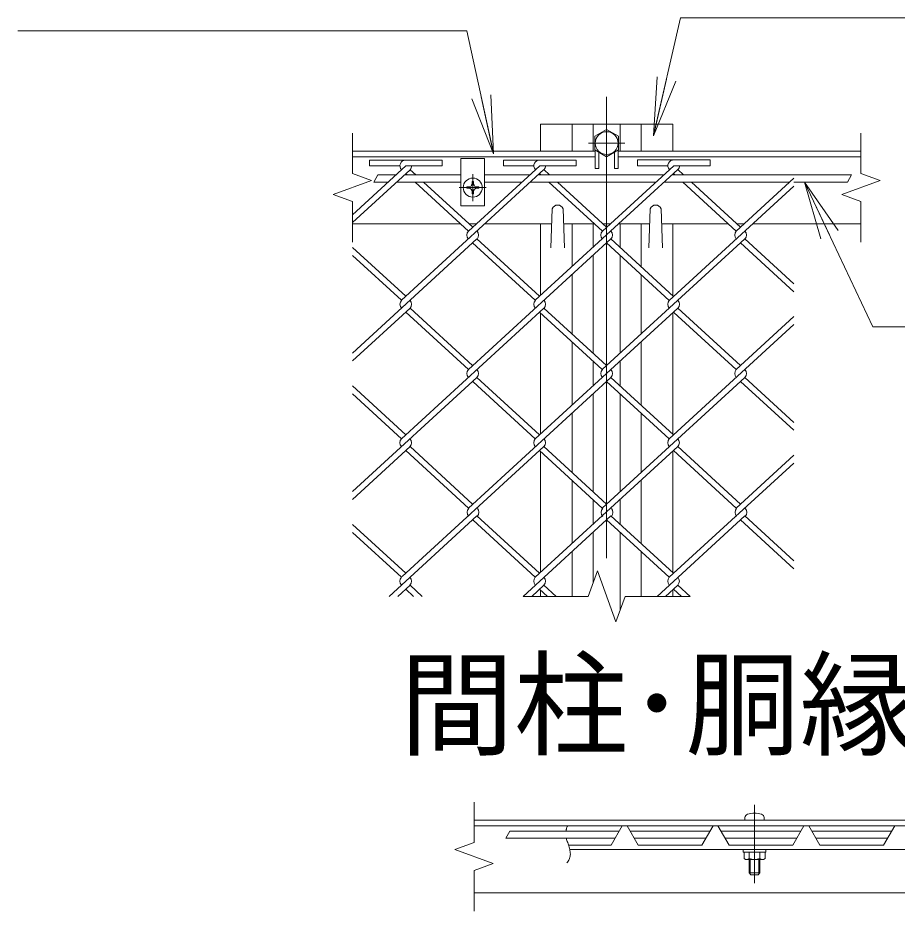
# Model space of a CAD drawing. Units: millimetres at full size; details may follow other scales. Extents: x -16800 to 16800, y -11880 to 11880.
# Drawn here: x -7752 to -5332, y -8323 to -5864 of the extents above; entities that cross this region are included whole.
import ezdxf
from ezdxf.enums import TextEntityAlignment as Align

# ---------------------------------------------------------------- set-up
doc = ezdxf.new("R2010")
doc.units = ezdxf.units.MM
doc.header["$LTSCALE"] = 40
doc.linetypes.add('USER1', pattern=[50.8, 31.75, -6.35, 6.35, -6.35])
for name, color, linetype, lineweight in [('0-0_D-STR1', 1, 'Continuous', 18), ('0-1_D-BMK', 2, 'USER1', 13), ('0-2_D-STR3', 3, 'Continuous', 13), ('0-6_D-STR-DIM', 7, 'Continuous', 13), ('0-7_0', 7, 'Continuous', 18), ('0-9_D-STR-TXT', 7, 'Continuous', 13), ('0-A_D-STR2', 7, 'Continuous', 13), ('0-B_D-TTL-TXT', 7, 'Continuous', 13)]:
    doc.layers.add(name, color=color, linetype=linetype, lineweight=lineweight)
doc.styles.add('ＭＳ ゴシック', font='')
doc.styles.get('ＭＳ ゴシック').set_extended_font_data('MS Gothic')

# ---------------------------------------------------------------- blocks, each defined once
blk = doc.blocks.new('_Open')
at = {"layer": '0-7_0'}
blk.add_line((-40, 6.67), (0, 0), dxfattribs=at)
blk.add_lwpolyline([(-40, -6.67), (0, 0), (-40, 0)], dxfattribs=at)

msp = doc.modelspace()

# ---------------------------------------------------------------- linework, layer by layer
at = {"layer": '0-0_D-STR1'}
for p, q in [((-6313.9, -6156.57), (-5948.9, -6156.57)), ((-6313.9, -6231.57), (-6313.9, -6156.57)), ((-6226.4, -6231.57), (-6226.4, -6156.57)), ((-6168.9, -6156.57), (-6168.9, -6231.57)), ((-6093.9, -6156.57), (-6093.9, -6231.57)), ((-6036.4, -6231.57), (-6036.4, -6156.57)), ((-5948.9, -6231.57), (-5948.9, -6156.57)), ((-6831.4, -6231.57), (-6162.65, -6231.57)), ((-6100.15, -6231.57), (-5431.4, -6231.57)), ((-6831.4, -6246.57), (-6162.65, -6246.57)), ((-6100.15, -6246.57), (-5431.4, -6246.57)), ((-6281.4, -6389.68), (-6285.15, -6497.18)), ((-6251.4, -6389.68), (-6247.65, -6497.18)), ((-6011.4, -6389.68), (-6015.15, -6497.18)), ((-5981.4, -6389.68), (-5977.65, -6497.18)), ((-6831.4, -6431.57), (-6533.51, -6431.57)), ((-6509.82, -6431.57), (-6490.25, -6431.57)), ((-6467.16, -6431.57), (-6282.86, -6431.57)), ((-6313.9, -6628.93), (-6313.9, -6431.57)), ((-6164.87, -6431.57), (-6249.94, -6431.57)), ((-6226.4, -6548.75), (-6226.4, -6431.57)), ((-6168.9, -6431.57), (-6168.9, -6496.06)), ((-6121.62, -6431.57), (-6141.19, -6431.57)), ((-6012.86, -6431.57), (-6098.53, -6431.57)), ((-6093.9, -6431.57), (-6093.9, -6496.6)), ((-6036.4, -6549.29), (-6036.4, -6431.57)), ((-5796.23, -6431.57), (-5979.94, -6431.57)), ((-5948.9, -6629.47), (-5948.9, -6431.57)), ((-5752.98, -6431.57), (-5772.55, -6431.57)), ((-5431.4, -6431.57), (-5729.29, -6431.57)), ((-6168.9, -6517.76), (-6168.9, -6787.32)), ((-6093.9, -6518.3), (-6093.9, -6786.83)), ((-6226.4, -6734.63), (-6226.4, -6570.45)), ((-6036.4, -6734.14), (-6036.4, -6570.99)), ((-6313.9, -7010.13), (-6313.9, -6676.15)), ((-5948.9, -7010.62), (-5948.9, -6675.67)), ((-6226.4, -6929.95), (-6226.4, -6756.33)), ((-6036.4, -6930.44), (-6036.4, -6755.84)), ((-6168.9, -6809.02), (-6168.9, -6877.26)), ((-6093.9, -6808.53), (-6093.9, -6877.75)), ((-6168.9, -6898.96), (-6168.9, -7168.52)), ((-6093.9, -6899.45), (-6093.9, -7168.03)), ((-6226.4, -7115.83), (-6226.4, -6951.65)), ((-6036.4, -7115.34), (-6036.4, -6952.14)), ((-6313.9, -7391.32), (-6313.9, -7057.35)), ((-5948.9, -7391.81), (-5948.9, -7056.86)), ((-6226.4, -7311.15), (-6226.4, -7137.53)), ((-6036.4, -7311.63), (-6036.4, -7137.04)), ((-6168.9, -7190.22), (-6168.9, -7258.46)), ((-6093.9, -7189.73), (-6093.9, -7258.95)), ((-6168.9, -7280.16), (-6168.9, -7418.65)), ((-6093.9, -7280.65), (-6093.9, -7494.5)), ((-6226.4, -7456.57), (-6226.4, -7332.85)), ((-6036.4, -7456.57), (-6036.4, -7333.34)), ((-6313.9, -7456.57), (-6313.9, -7438.55)), ((-5948.9, -7456.57), (-5948.9, -7438.06)), ((-4329.78, -8073), (-6496.45, -8073)), ((-4329.78, -8088), (-6496.45, -8088)), ((-6496.45, -8273), (-4329.78, -8273))]:
    msp.add_line(p, q, dxfattribs=at)
for centre in [(-6266.4, -6395.93), (-5996.4, -6395.93)]:
    msp.add_arc(centre, 16.25, 22.61986, 157.38014, dxfattribs=at)
at = {"layer": '0-1_D-BMK'}
for p, q in [((-6131.4, -6081.57), (-6131.4, -7456.57)), ((-6081.4, -6209.07), (-6181.4, -6209.07)), ((-6500.04, -6294.37), (-6500.04, -6368.77)), ((-6537.24, -6331.57), (-6462.84, -6331.57)), ((-5724.32, -8030.39), (-5724.32, -8246.1))]:
    msp.add_line(p, q, dxfattribs=at)
at = {"layer": '0-2_D-STR3'}
for p, q in [((-6162.65, -6228.56), (-6162.65, -6279.07)), ((-6152.65, -6234.33), (-6152.65, -6279.07)), ((-6110.15, -6234.33), (-6110.15, -6279.07)), ((-6100.15, -6228.56), (-6100.15, -6279.07)), ((-6532.54, -6381.57), (-6532.54, -6251.57)), ((-6162.65, -6279.07), (-6152.65, -6279.07)), ((-6110.15, -6279.07), (-6100.15, -6279.07)), ((-6772.65, -6316.57), (-6733.39, -6316.57)), ((-6761.1, -6296.57), (-6711.57, -6296.57)), ((-6709.71, -6316.57), (-6532.54, -6316.57)), ((-6687.88, -6296.57), (-6532.54, -6296.57)), ((-6501.87, -6314.82), (-6502, -6322.55)), ((-6501.99, -6314.82), (-6498.21, -6314.82)), ((-6498.21, -6314.82), (-6498.08, -6322.55)), ((-6467.54, -6296.57), (-6342.93, -6296.57)), ((-6467.54, -6316.57), (-6364.75, -6316.57)), ((-6341.66, -6316.57), (-5996.12, -6316.57)), ((-6319.84, -6296.57), (-5974.29, -6296.57)), ((-5973.02, -6316.57), (-5627.48, -6316.57)), ((-5951.2, -6296.57), (-5457.21, -6296.57)), ((-5615.99, -6316.57), (-5468.75, -6316.57)), ((-6509.18, -6329.61), (-6516.79, -6329.74)), ((-6516.79, -6329.74), (-6516.79, -6333.4)), ((-6516.79, -6329.74), (-6516.79, -6333.4)), ((-6509.18, -6333.53), (-6516.79, -6333.4)), ((-6504.54, -6327.25), (-6509.18, -6329.61)), ((-6504.54, -6335.9), (-6509.18, -6333.53)), ((-6504.45, -6327.16), (-6502, -6322.55)), ((-6504.45, -6335.99), (-6502, -6340.6)), ((-6501.87, -6348.32), (-6502, -6340.6)), ((-6498.21, -6348.32), (-6498.08, -6340.6)), ((-6495.63, -6327.16), (-6498.08, -6322.55)), ((-6495.63, -6335.99), (-6498.08, -6340.6)), ((-6495.53, -6327.25), (-6490.89, -6329.61)), ((-6495.53, -6335.9), (-6490.89, -6333.53)), ((-6490.89, -6333.53), (-6483.29, -6333.4)), ((-6501.87, -6348.32), (-6498.21, -6348.32)), ((-6467.54, -6381.57), (-6532.54, -6381.57)), ((-6044.22, -8141.5), (-6075.11, -8088)), ((-5794.22, -8141.5), (-5825.11, -8088)), ((-5750.57, -8065.36), (-5750.57, -8073)), ((-5750.57, -8073), (-5698.07, -8073)), ((-5698.07, -8065.36), (-5698.07, -8073)), ((-5619.22, -8141.5), (-5588.34, -8088)), ((-5544.22, -8141.5), (-5575.11, -8088)), ((-5369.22, -8141.5), (-5338.34, -8088)), ((-6096.72, -8102.52), (-6397.75, -8102.52)), ((-6066.73, -8102.52), (-5846.72, -8102.52)), ((-5816.73, -8102.52), (-5596.72, -8102.52)), ((-5566.73, -8102.52), (-5346.72, -8102.52)), ((-6108.27, -8122.52), (-6409.3, -8122.52)), ((-6055.18, -8122.52), (-5858.27, -8122.52)), ((-5805.18, -8122.52), (-5608.27, -8122.52)), ((-5555.18, -8122.52), (-5358.27, -8122.52)), ((-6233.07, -8153), (-5229.73, -8153)), ((-5794.22, -8141.5), (-5619.22, -8141.5)), ((-5755.57, -8153), (-5755.57, -8161)), ((-5755.57, -8161), (-5693.07, -8161)), ((-5753.19, -8161), (-5753.19, -8178.48)), ((-5695.46, -8161), (-5753.19, -8161)), ((-5738.76, -8161), (-5738.76, -8178.48)), ((-5709.89, -8161), (-5709.89, -8178.48)), ((-5695.46, -8161), (-5695.46, -8178.48)), ((-5693.07, -8153), (-5693.07, -8161)), ((-5544.22, -8141.5), (-5369.22, -8141.5)), ((-5748.82, -8181), (-5753.19, -8178.48)), ((-5699.82, -8181), (-5748.82, -8181)), ((-5739.32, -8181), (-5739.32, -8218)), ((-5736.32, -8181), (-5736.32, -8221)), ((-5712.32, -8181), (-5712.32, -8221)), ((-5709.32, -8181), (-5709.32, -8218)), ((-5699.82, -8181), (-5695.46, -8178.48)), ((-5739.32, -8218), (-5734.32, -8223)), ((-5709.32, -8218), (-5739.32, -8218)), ((-5714.32, -8223), (-5734.32, -8223)), ((-5709.32, -8218), (-5714.32, -8223))]:
    msp.add_line(p, q, dxfattribs=at)
msp.add_lwpolyline([(-6098.9, -6190.31), (-6131.4, -6171.55), (-6163.9, -6190.31), (-6163.9, -6227.84), (-6131.4, -6246.6), (-6098.9, -6227.84)], close=True, dxfattribs=at)
for points in [[(-6532.54, -6251.57), (-6467.54, -6251.57), (-6467.54, -6381.57)], [(-6490.89, -6329.61), (-6483.29, -6329.74), (-6483.29, -6333.4)], [(-6236.37, -8141.5), (-6119.22, -8141.5), (-6088.34, -8088)], [(-6044.22, -8141.5), (-5869.22, -8141.5), (-5838.34, -8088)]]:
    msp.add_lwpolyline(points, dxfattribs=at)
for centre, radius in [((-6131.4, -6209.07), 31.25), ((-6500.04, -6331.57), 26.25)]:
    msp.add_circle(centre, radius, dxfattribs=at)
for centre, radius, start, end in [((-5741.07, -8065.36), 9.5, 106.07286, 180), ((-5724.32, -8123.5), 70, 73.92714, 106.07286), ((-5707.57, -8065.36), 9.5, 0, 73.92714), ((-5745.97, -8167.93), 12.78, 235.61585, 304.38415), ((-5724.32, -8132.94), 47.77, 252.4121, 287.5879), ((-5702.67, -8167.93), 12.78, 235.61586, 304.38415)]:
    msp.add_arc(centre, radius, start, end, dxfattribs=at)
at = {"layer": '0-6_D-STR-DIM'}
for p, q in [((-6831.4, -6181.57), (-6831.4, -6293.09)), ((-5431.4, -6181.57), (-5431.4, -6293.09)), ((-6778.54, -6312.33), (-6831.4, -6293.09)), ((-6884.26, -6350.81), (-6778.54, -6312.33)), ((-6761.1, -6296.57), (-6772.65, -6316.57)), ((-5457.21, -6296.57), (-5468.75, -6316.57)), ((-6831.4, -6370.05), (-6884.26, -6350.81)), ((-6831.4, -6370.05), (-6831.4, -6481.57)), ((-5431.4, -6370.05), (-5431.4, -6481.57)), ((-6182.7, -7456.57), (-6157.05, -7386.1)), ((-6157.05, -7386.1), (-6105.75, -7527.05)), ((-6182.7, -7456.57), (-6361.4, -7456.57)), ((-6105.75, -7527.05), (-6080.1, -7456.57)), ((-5901.4, -7456.57), (-6080.1, -7456.57)), ((-6496.45, -8134.52), (-6496.45, -8023)), ((-6397.75, -8102.52), (-6409.3, -8122.52)), ((-6496.45, -8134.52), (-6549.31, -8153.76)), ((-6549.31, -8153.76), (-6443.59, -8192.24)), ((-6443.59, -8192.24), (-6496.45, -8211.48)), ((-6496.45, -8323), (-6496.45, -8211.48))]:
    msp.add_line(p, q, dxfattribs=at)
for points in [[(-5431.4, -6370.05), (-5484.26, -6350.81), (-5378.54, -6312.33), (-5431.4, -6293.09)], [(-6238.94, -8088), (-6239.54, -8089.23), (-6240.09, -8090.49), (-6240.61, -8091.77), (-6241.1, -8093.06), (-6241.54, -8094.38), (-6241.96, -8095.71), (-6242.33, -8097.05), (-6242.66, -8098.41), (-6242.96, -8099.77), (-6243.22, -8101.14), (-6243.45, -8102.52)], [(-6242.37, -8122.52), (-6241.59, -8125.53), (-6240.71, -8128.52), (-6239.76, -8131.51), (-6238.75, -8134.5), (-6237.72, -8137.51), (-6236.69, -8140.54), (-6235.69, -8143.59), (-6234.73, -8146.69), (-6233.85, -8149.83), (-6233.06, -8153.01), (-6232.4, -8156.23), (-6231.89, -8159.44), (-6231.55, -8162.64), (-6231.41, -8165.81), (-6231.49, -8168.92), (-6231.81, -8171.95), (-6232.41, -8174.88), (-6233.29, -8177.71), (-6234.44, -8180.43), (-6235.84, -8183.05), (-6237.47, -8185.58), (-6239.3, -8188.03), (-6241.32, -8190.41)]]:
    msp.add_lwpolyline(points, dxfattribs=at)
at = {"layer": '0-9_D-STR-TXT'}
for points in [[(-5218.66, -5864.42), (-5927.94, -5864.42), (-6002.09, -6187.05)], [(-7752.36, -5899.66), (-6516.18, -5899.66), (-6442.92, -6236.25)], [(-4674.96, -6714.6), (-5398.45, -6714.6), (-5585.56, -6318.38)]]:
    msp.add_lwpolyline(points, dxfattribs=at)
at = {"layer": '0-A_D-STR2'}
for p, q in [((-6784.36, -6271.64), (-6784.36, -6255.64)), ((-6784.36, -6255.64), (-6584.36, -6255.64)), ((-6584.36, -6271.64), (-6584.36, -6255.64)), ((-6415.72, -6271.64), (-6415.72, -6255.64)), ((-6415.72, -6255.64), (-6215.72, -6255.64)), ((-6215.72, -6271.64), (-6215.72, -6255.64)), ((-6046.81, -6271.39), (-6046.81, -6255.39)), ((-6046.81, -6255.39), (-5846.81, -6255.39)), ((-5846.81, -6271.39), (-5846.81, -6255.39)), ((-6684.36, -6271.64), (-6831.4, -6406.38)), ((-6672.52, -6282.49), (-6831.4, -6428.08)), ((-6784.36, -6271.64), (-6700.42, -6271.64)), ((-6304.17, -6282.22), (-6696.47, -6641.69)), ((-6684.36, -6271.64), (-6584.36, -6271.64)), ((-6680.83, -6296.57), (-6684.36, -6293.34)), ((-6657.15, -6296.57), (-6672.52, -6282.49)), ((-6315.72, -6271.64), (-6511.88, -6451.39)), ((-6415.72, -6271.64), (-6331.78, -6271.64)), ((-5935.54, -6282.22), (-6327.83, -6641.69)), ((-6312.2, -6296.57), (-6316.02, -6293.07)), ((-6315.72, -6271.64), (-6215.72, -6271.64)), ((-6288.51, -6296.57), (-6304.17, -6282.22)), ((-5946.81, -6271.39), (-6143.24, -6451.39)), ((-6046.81, -6271.39), (-5962.87, -6271.39)), ((-5943.56, -6296.57), (-5947.38, -6293.07)), ((-5946.81, -6271.39), (-5846.81, -6271.39)), ((-5919.87, -6296.57), (-5935.54, -6282.22)), ((-6511.88, -6451.39), (-6659.01, -6316.57)), ((-6500.04, -6440.54), (-6635.33, -6316.57)), ((-6143.24, -6451.39), (-6290.37, -6316.57)), ((-6131.4, -6440.54), (-6266.69, -6316.57)), ((-5774.6, -6451.39), (-5921.73, -6316.57)), ((-5762.76, -6440.54), (-5898.05, -6316.57)), ((-5615.99, -6306.04), (-5774.6, -6451.39)), ((-5615.99, -6327.75), (-5958.92, -6641.99)), ((-6488.49, -6472.82), (-6831.4, -6787.04)), ((-6119.86, -6472.82), (-6512.15, -6832.29)), ((-6327.83, -6641.69), (-6500.31, -6483.64)), ((-6315.99, -6630.84), (-6488.46, -6472.79)), ((-5751.22, -6472.82), (-6143.51, -6832.29)), ((-5958.92, -6641.99), (-6131.7, -6483.67)), ((-5947.08, -6631.14), (-6119.86, -6472.82)), ((-5615.99, -6618.44), (-5763.06, -6483.67)), ((-5615.99, -6596.74), (-5751.22, -6472.82)), ((-6684.63, -6630.84), (-6831.4, -6496.35)), ((-6696.47, -6641.69), (-6831.4, -6518.05)), ((-6672.78, -6663.39), (-6831.4, -6808.74)), ((-6304.15, -6663.39), (-6696.47, -7022.89)), ((-6512.15, -6832.29), (-6684.63, -6674.24)), ((-6500.31, -6821.44), (-6672.78, -6663.39)), ((-5935.54, -6663.42), (-6327.83, -7022.89)), ((-6143.51, -6832.29), (-6315.99, -6674.24)), ((-6131.67, -6821.44), (-6304.15, -6663.39)), ((-5774.9, -6832.32), (-5946.35, -6675.22)), ((-5763.06, -6821.47), (-5935.54, -6663.42)), ((-5615.99, -6686.7), (-5774.9, -6832.32)), ((-5615.99, -6708.4), (-5959.19, -7022.89)), ((-6488.46, -6853.99), (-6831.4, -7168.23)), ((-6119.83, -6853.99), (-6512.15, -7213.49)), ((-6315.99, -7012.04), (-6488.46, -6853.99)), ((-5751.22, -6854.02), (-6143.51, -7213.49)), ((-5947.35, -7012.04), (-6119.83, -6853.99)), ((-5615.99, -6977.93), (-5751.22, -6854.02)), ((-6684.63, -7012.04), (-6831.4, -6877.54)), ((-6327.83, -7022.89), (-6499.27, -6865.79)), ((-5959.19, -7022.89), (-6131.67, -6864.84)), ((-5615.99, -6999.64), (-5763.06, -6864.87)), ((-6696.47, -7022.89), (-6831.4, -6899.24)), ((-6672.78, -7044.59), (-6831.4, -7189.94)), ((-6304.15, -7044.59), (-6694.43, -7402.22)), ((-6512.15, -7213.49), (-6684.63, -7055.44)), ((-6500.31, -7202.64), (-6672.79, -7044.59)), ((-5935.51, -7044.59), (-6327.83, -7404.09)), ((-6143.51, -7213.49), (-6315.99, -7055.44)), ((-6131.67, -7202.64), (-6304.15, -7044.59)), ((-5774.87, -7213.49), (-5947.35, -7055.44)), ((-5763.03, -7202.64), (-5935.51, -7044.59)), ((-5615.99, -7067.9), (-5774.87, -7213.49)), ((-5615.99, -7089.6), (-5959.22, -7404.11)), ((-6488.46, -7235.19), (-6730.06, -7456.57)), ((-6327.83, -7404.09), (-6499.27, -7246.99)), ((-6315.99, -7393.24), (-6488.46, -7235.19)), ((-6119.83, -7235.19), (-6361.42, -7456.57)), ((-5959.19, -7404.09), (-6131.67, -7246.04)), ((-5947.35, -7393.24), (-6119.83, -7235.19)), ((-5615.99, -7380.83), (-5763.06, -7246.07)), ((-6684.63, -7393.24), (-6831.4, -7258.74)), ((-6696.47, -7404.08), (-6831.4, -7280.44)), ((-6672.78, -7425.79), (-6706.38, -7456.57)), ((-6662.87, -7456.57), (-6684.63, -7436.64)), ((-6639.19, -7456.57), (-6672.79, -7425.79)), ((-6304.15, -7425.79), (-6337.74, -7456.57)), ((-6294.23, -7456.57), (-6315.99, -7436.64)), ((-6270.55, -7456.57), (-6304.15, -7425.79)), ((-5935.51, -7425.79), (-5969.1, -7456.57)), ((-5925.59, -7456.57), (-5947.35, -7436.64)), ((-5901.91, -7456.57), (-5935.51, -7425.79))]:
    msp.add_line(p, q, dxfattribs=at)
msp.add_lwpolyline([(-5615.99, -7359.13), (-5751.22, -7235.22), (-5992.79, -7456.57)], dxfattribs=at)
for centre, start, end in [((-6684.36, -6271.64), 95, 222.5), ((-6315.72, -6271.64), 85, 222.5), ((-5946.81, -6271.39), 85, 222.5), ((-6684.36, -6271.64), 317.5, 0), ((-6315.72, -6271.64), 317.5, 0), ((-5947.08, -6271.64), 317.5, 0.89905), ((-6500.04, -6462.24), 137.5, 222.5), ((-6500.04, -6462.24), 317.5, 42.5), ((-6131.4, -6462.24), 137.5, 222.5), ((-6131.4, -6462.24), 317.5, 42.5), ((-5762.76, -6462.24), 137.5, 222.5), ((-5762.76, -6462.24), 317.5, 42.5), ((-6684.36, -6652.84), 137.5, 222.5), ((-6684.36, -6652.84), 317.5, 42.5), ((-6315.72, -6652.84), 137.5, 222.5), ((-6315.72, -6652.84), 317.5, 42.5), ((-5947.08, -6652.84), 137.5, 222.5), ((-5947.08, -6652.84), 317.5, 42.5), ((-6500.31, -6843.14), 137.5, 222.5), ((-6500.31, -6843.14), 317.5, 42.5), ((-6131.4, -6843.44), 137.5, 222.5), ((-6131.4, -6843.44), 317.5, 42.5), ((-5762.76, -6843.44), 137.5, 222.5), ((-5762.76, -6843.44), 317.5, 42.5), ((-6684.66, -7033.77), 137.5, 222.5), ((-6684.66, -7033.77), 317.5, 42.5), ((-6316.02, -7033.77), 137.5, 222.5), ((-6316.02, -7033.77), 317.5, 42.5), ((-5947.38, -7033.77), 137.5, 222.5), ((-5947.38, -7033.77), 317.5, 42.5), ((-6499.27, -7225.28), 137.5, 222.5), ((-6499.27, -7225.28), 317.5, 42.5), ((-6130.37, -7225.58), 137.5, 222.5), ((-6130.37, -7225.58), 317.5, 42.5), ((-5761.73, -7225.58), 137.5, 222.5), ((-5761.73, -7225.58), 317.5, 42.5), ((-6684.66, -7414.96), 137.5, 222.5), ((-6684.66, -7414.96), 317.5, 42.5), ((-6316.02, -7414.96), 137.5, 222.5), ((-6316.02, -7414.96), 317.5, 42.5), ((-5947.38, -7414.96), 137.5, 222.5), ((-5947.38, -7414.96), 317.5, 42.5)]:
    msp.add_arc(centre, 16.06, start, end, dxfattribs=at)

# ---------------------------------------------------------------- block references
at = {"layer": '0-9_D-STR-TXT', "xscale": 4, "yscale": 4}
for p, rotation in [((-6002.54, -6189), 257.05652), ((-6442.5, -6238.21), 282.27872), ((-5586.41, -6316.57), 115.27885)]:
    msp.add_blockref('_Open', p, dxfattribs=dict(at, rotation=rotation))

# ---------------------------------------------------------------- texts
at = {"layer": '0-B_D-TTL-TXT', "style": 'ＭＳ ゴシック'}
msp.add_text('間柱･胴縁取付詳細', height=230.8, dxfattribs=at).set_placement((-6701.57, -7938.8), align=Align.BOTTOM_LEFT)

doc.saveas('drawing.dxf')
